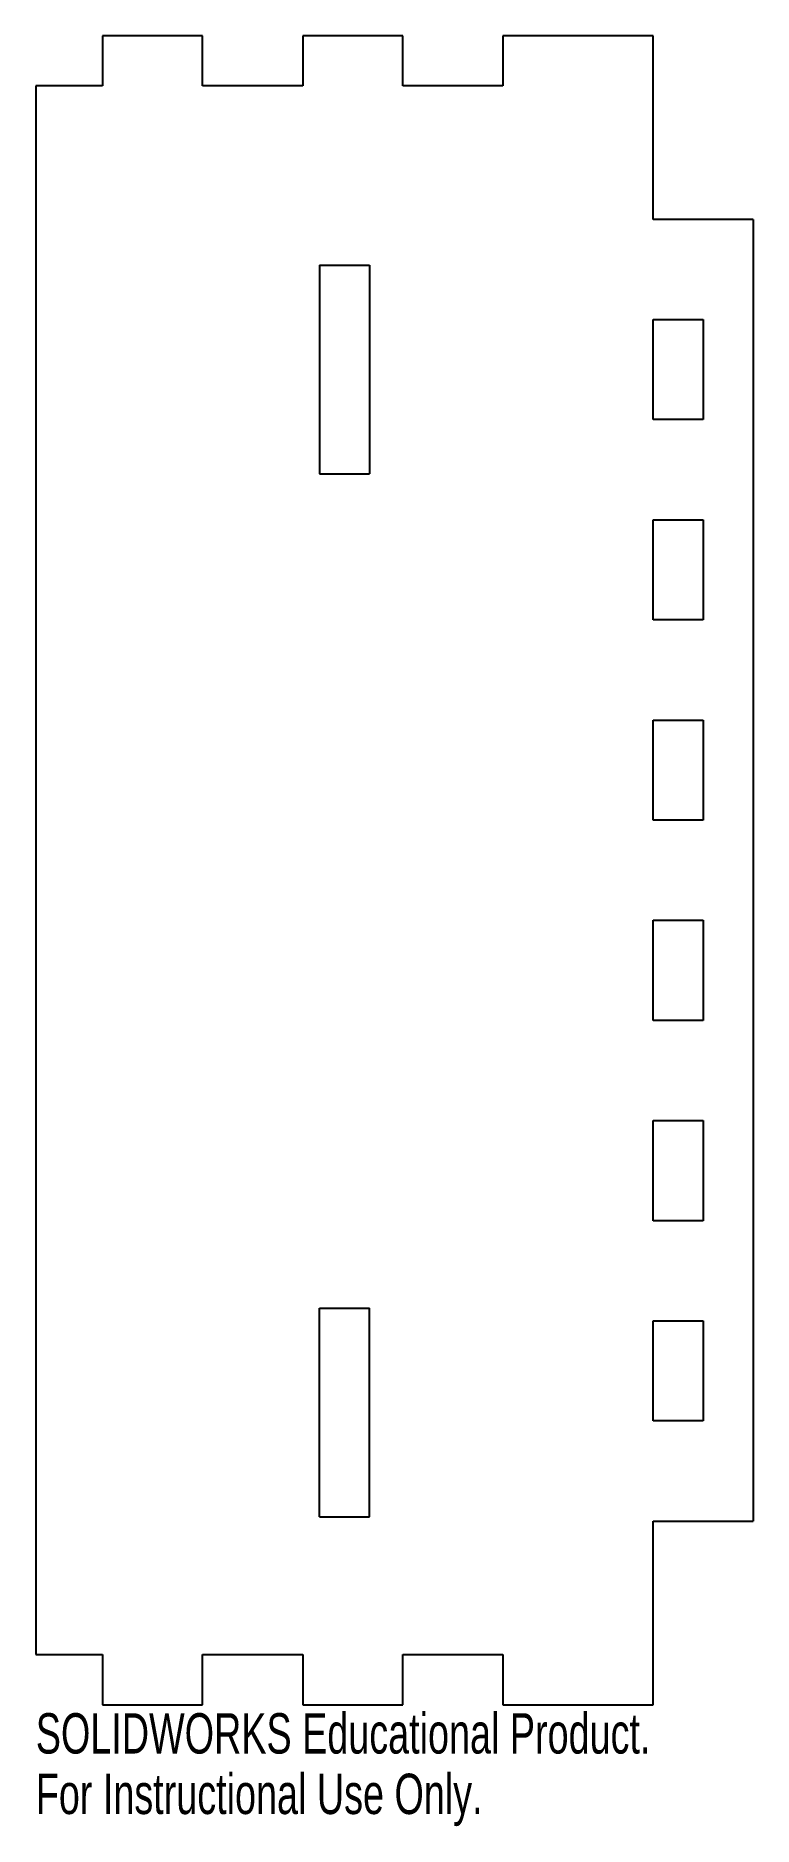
# Model space of a CAD drawing. Header units: millimetres. Extents: x 423 to 509, y -12 to 203.
import ezdxf

# ---------------------------------------------------------------- set-up
doc = ezdxf.new("R2010")
doc.units = ezdxf.units.MM
doc.styles.add('SLDTEXTSTYLE0', font='TXT', dxfattribs={"width": 0.7})

msp = doc.modelspace()

# ---------------------------------------------------------------- linework, layer by layer
at = {"color": 7, "linetype": 'Continuous', "lineweight": 25}
for p, q in [((443, 203), (431, 203)), ((431, 203), (431, 197)), ((443, 197), (443, 203)), ((467, 203), (455, 203)), ((455, 203), (455, 197)), ((467, 197), (467, 203)), ((497, 203), (479, 203)), ((479, 203), (479, 197)), ((497, 181), (497, 203)), ((431, 197), (423, 197)), ((423, 197), (423, 9)), ((455, 197), (443, 197)), ((479, 197), (467, 197)), ((509, 181), (497, 181)), ((509, 181), (509, 25)), ((457, 175.5), (457, 150.5)), ((457, 175.5), (463, 175.5)), ((463, 175.5), (463, 150.5)), ((497, 157), (497, 169)), ((497, 169), (503, 169)), ((503, 169), (503, 157)), ((503, 157), (497, 157)), ((457, 150.5), (463, 150.5)), ((497, 133), (497, 145)), ((497, 145), (503, 145)), ((503, 145), (503, 133)), ((503, 133), (497, 133)), ((497, 109), (497, 121)), ((497, 121), (503, 121)), ((503, 121), (503, 109)), ((503, 109), (497, 109)), ((497, 85), (497, 97)), ((497, 97), (503, 97)), ((503, 97), (503, 85)), ((503, 85), (497, 85)), ((497, 61), (497, 73)), ((497, 73), (503, 73)), ((503, 73), (503, 61)), ((503, 61), (497, 61)), ((457, 25.5), (457, 50.5)), ((457, 50.5), (463, 50.5)), ((463, 25.5), (463, 50.5)), ((497, 37), (497, 49)), ((497, 49), (503, 49)), ((503, 49), (503, 37)), ((503, 37), (497, 37)), ((457, 25.5), (463, 25.5)), ((497, 3), (497, 25)), ((497, 25), (509, 25)), ((423, 9), (431, 9)), ((431, 9), (431, 3)), ((443, 3), (443, 9)), ((443, 9), (455, 9)), ((455, 9), (455, 3)), ((467, 3), (467, 9)), ((467, 9), (479, 9)), ((479, 9), (479, 3)), ((431, 3), (443, 3)), ((455, 3), (467, 3)), ((479, 3), (497, 3))]:
    msp.add_line(p, q, dxfattribs=at)

# ---------------------------------------------------------------- texts
at = {"color": 7, "linetype": 'Continuous', "char_height": 4.8336, "attachment_point": 1, "style": 'SLDTEXTSTYLE0'}
for s, insert in [('SOLIDWORKS Educational Product.', (423, 1.98)), ('For Instructional Use Only.', (423, -5.27))]:
    msp.add_mtext(s, dxfattribs=dict(at, insert=insert))

doc.saveas('drawing.dxf')
